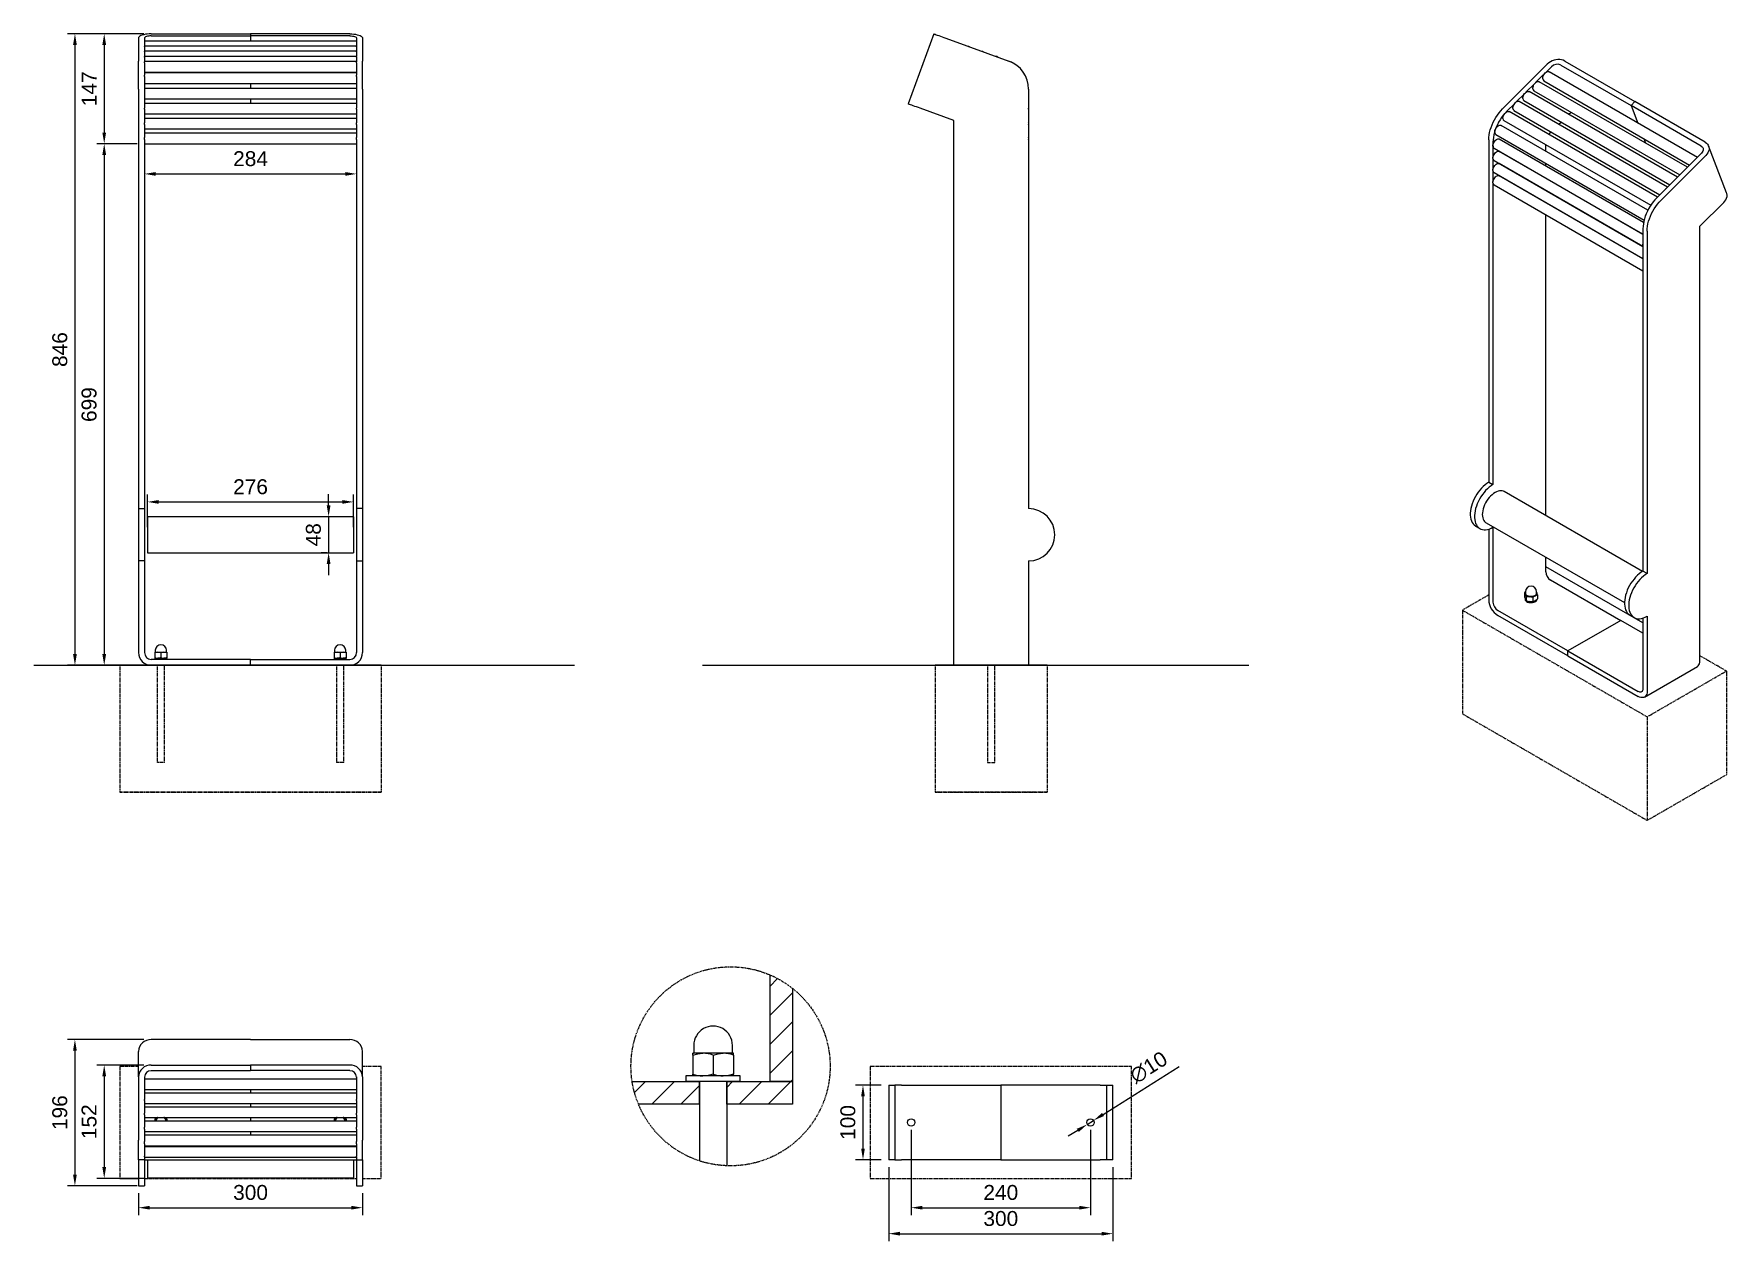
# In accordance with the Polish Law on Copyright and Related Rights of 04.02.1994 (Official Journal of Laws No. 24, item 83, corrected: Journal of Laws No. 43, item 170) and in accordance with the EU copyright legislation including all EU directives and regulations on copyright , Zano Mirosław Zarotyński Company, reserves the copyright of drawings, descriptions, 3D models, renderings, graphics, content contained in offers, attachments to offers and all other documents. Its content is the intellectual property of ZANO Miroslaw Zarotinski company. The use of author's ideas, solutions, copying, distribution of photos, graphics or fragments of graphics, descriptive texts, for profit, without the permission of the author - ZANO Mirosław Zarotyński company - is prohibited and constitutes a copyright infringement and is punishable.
# Model space of a CAD drawing. Header units: millimetres. Extents: x -87 to 2180, y -68 to 1550.
import ezdxf

# ---------------------------------------------------------------- set-up
doc = ezdxf.new("R2010")
doc.units = ezdxf.units.MM
doc.linetypes.add('HIDDEN', pattern=[1.905, 1.27, -0.635])
for name, color, linetype, lineweight in [('ZANO_R', 7, 'Continuous', 0), ('ZANO_R_przerywana', 7, 'HIDDEN', 0), ('ZANO_W', 1, 'Continuous', 0)]:
    doc.layers.add(name, color=color, linetype=linetype, lineweight=lineweight)
doc.styles.add('Arial', font='arial.ttf')
doc.styles.get("Standard").update_dxf_attribs({"font": 'ARIALUNI.TTF'})
doc.dimstyles.new('pl i ang', dxfattribs={"dimtxt": 50, "dimasz": 50, "dimexe": 1.25, "dimexo": 0.625, "dimgap": 10, "dimtad": 1, "dimtoh": 1, "dimtxsty": 'Standard', "dimcen": 2.5, "dimclrd": 1, "dimclre": 1, "dimclrt": 1, "dimadec": 0, "dimazin": 0, "dimtfac": 1, "dimtmove": 0, "dimatfit": 3, "dimfxl": 1, "dimarcsym": 1})

# ---------------------------------------------------------------- blocks, each defined once
blk = doc.blocks.new('*D410')
at = {"layer": 'ZANO_W', "color": 1, "lineweight": -2}
for p, q in [((60.2, 1549.8), (-2.7, 1549.8)), ((7.3, 1534.8), (7.3, 1417.5)), ((51.2, 1402.5), (-2.7, 1402.5))]:
    blk.add_line(p, q, dxfattribs=at)
at = {"layer": 'ZANO_W', "color": 1}
for points in [[(9.8, 1534.8), (4.8, 1534.8), (7.3, 1549.8)], [(4.8, 1417.5), (9.8, 1417.5), (7.3, 1402.5)]]:
    blk.add_solid(points, dxfattribs=at)
at = {"layer": 'ZANO_W', "color": 1, "insert": (-12.7, 1476.1), "char_height": 20, "attachment_point": 5, "rotation": 90, "style": 'Arial'}
blk.add_mtext('147', dxfattribs=at)
blk = doc.blocks.new('*D411')
at = {"layer": 'ZANO_W', "color": 1, "lineweight": -2}
for p, q in [((51.2, 1402.5), (-2.7, 1402.5)), ((7.3, 1387.5), (7.3, 718.8)), ((68.2, 703.8), (-2.7, 703.8))]:
    blk.add_line(p, q, dxfattribs=at)
at = {"layer": 'ZANO_W', "color": 1}
for points in [[(9.8, 1387.5), (4.8, 1387.5), (7.3, 1402.5)], [(4.8, 718.8), (9.8, 718.8), (7.3, 703.8)]]:
    blk.add_solid(points, dxfattribs=at)
at = {"layer": 'ZANO_W', "color": 1, "insert": (-12.9, 1053.1), "char_height": 20, "attachment_point": 5, "rotation": 90, "style": 'Arial'}
blk.add_mtext('699', dxfattribs=at)
blk = doc.blocks.new('*D412')
at = {"layer": 'ZANO_W', "color": 1, "lineweight": -2}
for p, q in [((60.2, 1549.8), (-41.9, 1549.8)), ((-31.9, 1534.8), (-31.9, 718.8)), ((58.2, 703.8), (-41.9, 703.8))]:
    blk.add_line(p, q, dxfattribs=at)
at = {"layer": 'ZANO_W', "color": 1}
for points in [[(-29.4, 1534.8), (-34.4, 1534.8), (-31.9, 1549.8)], [(-34.4, 718.8), (-29.4, 718.8), (-31.9, 703.8)]]:
    blk.add_solid(points, dxfattribs=at)
at = {"layer": 'ZANO_W', "color": 1, "insert": (-52.1, 1126.8), "char_height": 20, "attachment_point": 5, "rotation": 90, "style": 'Arial'}
blk.add_mtext('846', dxfattribs=at)
blk = doc.blocks.new('*D413')
at = {"layer": 'ZANO_W', "color": 1, "lineweight": -2}
for p, q in [((60.2, 168.3), (-2.7, 168.3)), ((7.3, 153.3), (7.3, 31.5)), ((60.2, 16.5), (-2.7, 16.5))]:
    blk.add_line(p, q, dxfattribs=at)
at = {"layer": 'ZANO_W', "color": 1}
for points in [[(9.8, 153.3), (4.8, 153.3), (7.3, 168.3)], [(4.8, 31.5), (9.8, 31.5), (7.3, 16.5)]]:
    blk.add_solid(points, dxfattribs=at)
at = {"layer": 'ZANO_W', "color": 1, "insert": (-12.9, 92.4), "char_height": 20, "attachment_point": 5, "rotation": 90, "style": 'Arial'}
blk.add_mtext('152', dxfattribs=at)
blk = doc.blocks.new('*D414')
at = {"layer": 'ZANO_W', "color": 1, "lineweight": -2}
for p, q in [((60.2, 202.5), (-41.9, 202.5)), ((-31.9, 187.5), (-31.9, 21.5)), ((51.2, 6.5), (-41.9, 6.5))]:
    blk.add_line(p, q, dxfattribs=at)
at = {"layer": 'ZANO_W', "color": 1}
for points in [[(-29.4, 187.5), (-34.4, 187.5), (-31.9, 202.5)], [(-34.4, 21.5), (-29.4, 21.5), (-31.9, 6.5)]]:
    blk.add_solid(points, dxfattribs=at)
at = {"layer": 'ZANO_W', "color": 1, "insert": (-52.1, 104.5), "char_height": 20, "attachment_point": 5, "rotation": 90, "style": 'Arial'}
blk.add_mtext('196', dxfattribs=at)
blk = doc.blocks.new('*D415')
at = {"layer": 'ZANO_W', "color": 1, "lineweight": -2}
for p, q in [((53.2, -3.5), (53.2, -32.8)), ((353.1, -3.5), (353.1, -32.8)), ((68.2, -22.8), (338.1, -22.8))]:
    blk.add_line(p, q, dxfattribs=at)
at = {"layer": 'ZANO_W', "color": 1}
for points in [[(68.2, -20.3), (68.2, -25.3), (53.2, -22.8)], [(338.1, -25.3), (338.1, -20.3), (353.1, -22.8)]]:
    blk.add_solid(points, dxfattribs=at)
at = {"layer": 'ZANO_W', "color": 1, "insert": (203.2, -2.5), "char_height": 20, "attachment_point": 5, "style": 'Arial'}
blk.add_mtext('300', dxfattribs=at)
blk = doc.blocks.new('*D416')
at = {"layer": 'ZANO_W', "color": 1, "lineweight": -2}
for p, q in [((1087.6, 81.4), (1087.6, -32.8)), ((1327.6, 81.4), (1327.6, -32.8)), ((1102.6, -22.8), (1312.6, -22.8))]:
    blk.add_line(p, q, dxfattribs=at)
at = {"layer": 'ZANO_W', "color": 1}
for points in [[(1102.6, -20.3), (1102.6, -25.3), (1087.6, -22.8)], [(1312.6, -25.3), (1312.6, -20.3), (1327.6, -22.8)]]:
    blk.add_solid(points, dxfattribs=at)
at = {"layer": 'ZANO_W', "color": 1, "insert": (1207.6, -2.5), "char_height": 20, "attachment_point": 5, "style": 'Arial'}
blk.add_mtext('240', dxfattribs=at)
blk = doc.blocks.new('*D417')
at = {"layer": 'ZANO_W', "color": 1, "lineweight": -2}
for p, q in [((1057.6, 31.4), (1057.6, -67.6)), ((1357.6, 31.4), (1357.6, -67.6)), ((1072.6, -57.6), (1342.6, -57.6))]:
    blk.add_line(p, q, dxfattribs=at)
at = {"layer": 'ZANO_W', "color": 1}
for points in [[(1072.6, -55.1), (1072.6, -60.1), (1057.6, -57.6)], [(1342.6, -60.1), (1342.6, -55.1), (1357.6, -57.6)]]:
    blk.add_solid(points, dxfattribs=at)
at = {"layer": 'ZANO_W', "color": 1, "insert": (1207.6, -37.4), "char_height": 20, "attachment_point": 5, "style": 'Arial'}
blk.add_mtext('300', dxfattribs=at)
blk = doc.blocks.new('*D418')
at = {"layer": 'ZANO_W', "color": 1, "lineweight": -2}
for p, q in [((1047.6, 141.4), (1013.1, 141.4)), ((1023.1, 126.4), (1023.1, 56.4)), ((1047.6, 41.4), (1013.1, 41.4))]:
    blk.add_line(p, q, dxfattribs=at)
at = {"layer": 'ZANO_W', "color": 1}
for points in [[(1025.6, 126.4), (1020.6, 126.4), (1023.1, 141.4)], [(1020.6, 56.4), (1025.6, 56.4), (1023.1, 41.4)]]:
    blk.add_solid(points, dxfattribs=at)
at = {"layer": 'ZANO_W', "color": 1, "insert": (1002.9, 91.4), "char_height": 20, "attachment_point": 5, "rotation": 90, "style": 'Arial'}
blk.add_mtext('100', dxfattribs=at)
blk = doc.blocks.new('*D419')
at = {"layer": 'ZANO_W', "color": 1, "lineweight": -2}
for p, q in [((1344.5, 102.1), (1446.5, 166.3)), ((1323.3, 88.8), (1331.8, 94.1)), ((1310.6, 80.8), (1297.9, 72.8))]:
    blk.add_line(p, q, dxfattribs=at)
at = {"layer": 'ZANO_W', "color": 1}
for points in [[(1343.2, 104.2), (1345.8, 100), (1331.8, 94.1)], [(1312, 78.7), (1309.3, 82.9), (1323.3, 88.8)]]:
    blk.add_solid(points, dxfattribs=at)
at = {"layer": 'ZANO_W', "color": 1, "insert": (1405.6, 165.1), "char_height": 20, "attachment_point": 5, "rotation": 32.1992, "style": 'Arial'}
blk.add_mtext('∅10', dxfattribs=at)
blk = doc.blocks.new('*D420')
at = {"layer": 'ZANO_W', "color": 1, "lineweight": -2}
for p, q in [((61.2, 1392.5), (61.2, 1352.1)), ((345.1, 1392.5), (345.1, 1352.1)), ((76.2, 1362.1), (330.1, 1362.1))]:
    blk.add_line(p, q, dxfattribs=at)
at = {"layer": 'ZANO_W', "color": 1}
for points in [[(76.2, 1364.6), (76.2, 1359.6), (61.2, 1362.1)], [(330.1, 1359.6), (330.1, 1364.6), (345.1, 1362.1)]]:
    blk.add_solid(points, dxfattribs=at)
at = {"layer": 'ZANO_W', "color": 1, "insert": (203.2, 1382.4), "char_height": 20, "attachment_point": 5, "style": 'Arial'}
blk.add_mtext('284', dxfattribs=at)
blk = doc.blocks.new('*D421')
at = {"layer": 'ZANO_W', "color": 1, "lineweight": -2}
for p, q in [((65.2, 888.7), (65.2, 932.7)), ((341.1, 888.7), (341.1, 932.7)), ((80.2, 922.7), (326.1, 922.7))]:
    blk.add_line(p, q, dxfattribs=at)
at = {"layer": 'ZANO_W', "color": 1}
for points in [[(80.2, 925.2), (80.2, 920.2), (65.2, 922.7)], [(326.1, 920.2), (326.1, 925.2), (341.1, 922.7)]]:
    blk.add_solid(points, dxfattribs=at)
at = {"layer": 'ZANO_W', "color": 1, "insert": (203.2, 942.9), "char_height": 20, "attachment_point": 5, "style": 'Arial'}
blk.add_mtext('276', dxfattribs=at)
blk = doc.blocks.new('*D422')
at = {"layer": 'ZANO_W', "color": 1, "lineweight": -2}
for p, q in [((307.7, 917.9), (307.7, 932.9)), ((305.8, 902.9), (297.7, 902.9)), ((307.7, 902.9), (307.7, 854.6)), ((305.8, 854.6), (297.7, 854.6)), ((307.7, 839.6), (307.7, 824.6))]:
    blk.add_line(p, q, dxfattribs=at)
at = {"layer": 'ZANO_W', "color": 1}
for points in [[(305.2, 917.9), (310.2, 917.9), (307.7, 902.9)], [(310.2, 839.6), (305.2, 839.6), (307.7, 854.6)]]:
    blk.add_solid(points, dxfattribs=at)
at = {"layer": 'ZANO_W', "color": 1, "insert": (287.4, 878.7), "char_height": 20, "attachment_point": 5, "rotation": 90, "style": 'Arial'}
blk.add_mtext('48', dxfattribs=at)

msp = doc.modelspace()

# ---------------------------------------------------------------- linework, layer by layer
at = {"layer": 'ZANO_R'}
for p, q in [((53.2, 1543.9), (53.2, 1513.2)), ((61.2, 1543.9), (61.2, 1533)), ((70.2, 1549.8), (203.2, 1549.8)), ((70.2, 1547), (203.2, 1547)), ((203.2, 1549.8), (203.2, 1547)), ((336.1, 1549.8), (203.2, 1549.8)), ((203.2, 1547), (203.2, 1540)), ((336.1, 1547), (203.2, 1547)), ((345.1, 1543.9), (345.1, 1533)), ((353.1, 1543.9), (353.1, 1513.2)), ((1117.9, 1549.8), (1083.7, 1455.8)), ((1133.9, 1543.9), (1218.5, 1513.2)), ((345.1, 1540), (61.2, 1540)), ((345.1, 1533.2), (61.2, 1533.2)), ((61.2, 1532.4), (61.2, 1533)), ((61.2, 1532.4), (61.2, 1526.2)), ((345.1, 1526.4), (61.2, 1526.4)), ((61.2, 1525.5), (61.2, 1526.2)), ((61.2, 1525.5), (61.2, 1519.5)), ((345.1, 1519.6), (61.2, 1519.6)), ((61.2, 1518.6), (61.2, 1519.5)), ((345.1, 1532.4), (345.1, 1533)), ((345.1, 1532.4), (345.1, 1526.2)), ((345.1, 1525.5), (345.1, 1526.2)), ((345.1, 1525.5), (345.1, 1519.5)), ((345.1, 1518.6), (345.1, 1519.5)), ((53.2, 1475.6), (53.2, 1513.2)), ((61.2, 1518.6), (61.2, 1513.2)), ((61.2, 1513.2), (61.2, 1512.3)), ((345.1, 1512.5), (61.2, 1512.5)), ((61.2, 1511), (61.2, 1512.4)), ((61.2, 1511), (61.2, 1494.3)), ((61.2, 1498.5), (345.1, 1498.5)), ((345.1, 1497.3), (61.2, 1497.3)), ((203.2, 1498.5), (203.2, 1497.3)), ((345.1, 1518.6), (345.1, 1513.2)), ((345.1, 1513.2), (345.1, 1512.3)), ((345.1, 1511), (345.1, 1512.4)), ((345.1, 1511), (345.1, 1494.3)), ((353.1, 1475.6), (353.1, 1513.2)), ((1939.2, 1509), (1879.4, 1449.3)), ((1944.9, 1505.7), (1923.6, 1484.4)), ((2140.1, 1384.2), (1941.5, 1498.9)), ((1957.2, 1508), (2051.3, 1453.7)), ((1962.6, 1513.3), (2056.6, 1459)), ((53.2, 1475.6), (53.2, 913.7)), ((61.2, 1492.5), (61.2, 1494.3)), ((61.2, 1492.5), (61.2, 1475.6)), ((61.2, 1483.3), (345.1, 1483.3)), ((345.1, 1476.5), (61.2, 1476.5)), ((61.2, 1475.6), (61.2, 1450.2)), ((203.2, 1483.3), (203.2, 1476.5)), ((345.1, 1492.5), (345.1, 1494.3)), ((345.1, 1492.5), (345.1, 1475.6)), ((345.1, 1475.6), (345.1, 1450.2)), ((353.1, 1475.6), (353.1, 913.7)), ((1244.8, 1475.6), (1244.8, 913.7)), ((1922.5, 1483.4), (1910.5, 1471.4)), ((1921.2, 1473.5), (2116.5, 1360.8)), ((2126.8, 1371), (1928.2, 1485.6)), ((1934.5, 1486.7), (2129.8, 1374)), ((61.2, 1462.5), (345.1, 1462.5)), ((345.1, 1456.5), (61.2, 1456.5)), ((203.2, 1462.5), (203.2, 1456.5)), ((1895.6, 1456.6), (1885.1, 1446.1)), ((1909.1, 1470), (1897.3, 1458.3)), ((2100.3, 1344.5), (1901.6, 1459.2)), ((1907.9, 1460.3), (2103.3, 1347.5)), ((2113.5, 1357.8), (1914.9, 1472.4)), ((2056.6, 1459), (2051.3, 1453.7)), ((2145.3, 1399.5), (2051.3, 1453.7)), ((2051.3, 1453.7), (2060.3, 1430.3)), ((2150.6, 1404.8), (2056.6, 1459)), ((61.2, 1448.8), (61.2, 1450.2)), ((61.2, 1448.7), (61.2, 1430.6)), ((61.2, 1442.5), (345.1, 1442.5)), ((345.1, 1436.5), (61.2, 1436.5)), ((61.2, 1428.4), (61.2, 1430.6)), ((61.2, 1428.4), (61.2, 1410.8)), ((345.1, 1448.8), (345.1, 1450.2)), ((345.1, 1448.7), (345.1, 1430.6)), ((345.1, 1428.4), (345.1, 1430.6)), ((345.1, 1428.4), (345.1, 1410.8)), ((1144.8, 1433.6), (1099.7, 1450)), ((1144.8, 720.8), (1144.8, 1433.6)), ((1244.8, 1448.8), (1244.8, 1450.2)), ((1881.2, 1433.5), (2077.7, 1320.1)), ((2086.7, 1331), (1888.2, 1445.6)), ((1894.6, 1447.1), (2090, 1334.3)), ((1954.6, 1428.6), (1957.7, 1431.6)), ((1967.9, 1441.8), (1969.1, 1443)), ((61.2, 1422.5), (345.1, 1422.5)), ((345.1, 1416.5), (61.2, 1416.5)), ((61.2, 1408.2), (61.2, 1410.8)), ((61.2, 1408.2), (61.2, 913.7)), ((345.1, 1408.2), (345.1, 1410.8)), ((345.1, 1408.2), (345.1, 913.7)), ((1860.8, 1407.9), (1860.8, 949.1)), ((1870.3, 1414.9), (2068.8, 1300.3)), ((2068.1, 1297.1), (1874.9, 1408.6)), ((2073.9, 1313.5), (1877.3, 1427)), ((1941.1, 1415.1), (1944.4, 1418.3)), ((2068.3, 1409.5), (2070.7, 1403.4)), ((61.2, 1402.5), (345.1, 1402.5)), ((1866.5, 1404.6), (1866.5, 1384)), ((1867.9, 1396.5), (2067.3, 1281.4)), ((2067.3, 1281.2), (1874.9, 1392.2)), ((1937.2, 1392.4), (1937.2, 1401.2)), ((2145.7, 1389.8), (2085.9, 1330.2)), ((2151.3, 1386.6), (2091.5, 1326.9)), ((2179.3, 1336.9), (2155.2, 1399.6)), ((1866.5, 1382.7), (1866.5, 1367.9)), ((1866.5, 1366.1), (1866.5, 1351.7)), ((1867.9, 1380.1), (2067.3, 1265)), ((1867.9, 1363.8), (2067.3, 1248.7)), ((2067.3, 1264.8), (1874.9, 1375.9)), ((1937.2, 1372.6), (1937.2, 1376.3)), ((1866.5, 1349.6), (1866.5, 945.9)), ((1867.9, 1347.4), (2067.3, 1232.3)), ((2067.3, 1248.5), (1874.9, 1359.5)), ((1937.2, 1356.3), (1937.2, 1356.5)), ((1937.2, 1339.9), (1937.2, 1340.1)), ((1937.2, 1323.6), (1937.2, 1323.8)), ((2143.6, 1292), (2175.5, 1323.8)), ((1937.2, 904.4), (1937.2, 1307.4)), ((2067.3, 1288.7), (2067.3, 830)), ((2072.9, 1285.5), (2072.9, 826.7)), ((2143.6, 709.9), (2143.6, 1292)), ((2067.3, 1266.9), (2067.3, 1268)), ((1860.8, 949.1), (1866.5, 945.9)), ((2066.7, 829.6), (1881.4, 936.6)), ((53.2, 913.7), (53.2, 843.7)), ((53.2, 913.7), (61.2, 913.7)), ((61.2, 913.7), (61.2, 843.7)), ((345.1, 913.7), (345.1, 843.7)), ((353.1, 913.7), (345.1, 913.7)), ((353.1, 913.7), (353.1, 843.7)), ((341.1, 902.9), (65.2, 902.9)), ((65.2, 902.9), (65.2, 854.6)), ((341.1, 902.9), (341.1, 854.6)), ((1843.3, 890.2), (1849, 887)), ((1857.2, 894.7), (2042.5, 787.8)), ((1860.8, 886.2), (1860.8, 791.6)), ((1866.5, 888.7), (1866.5, 788.3)), ((61.2, 843.7), (53.2, 843.7)), ((53.2, 843.7), (53.2, 720.8)), ((61.2, 843.7), (61.2, 720.8)), ((65.2, 854.6), (341.1, 854.6)), ((345.1, 843.7), (353.1, 843.7)), ((345.1, 843.7), (345.1, 720.8)), ((353.1, 843.7), (353.1, 720.8)), ((1244.8, 843.7), (1244.8, 720.8)), ((1937.2, 829.1), (1937.2, 848.6)), ((2067.3, 760.5), (1937.2, 835.6)), ((1943.5, 818.1), (2037.6, 763.8)), ((2072.9, 826.7), (2067.3, 830)), ((1908.5, 801), (1908.5, 795.6)), ((1909.9, 802.3), (1909.9, 800.4)), ((1910.9, 795.9), (1910.9, 790.5)), ((1919.8, 794.5), (1919.8, 789.1)), ((1924.9, 800.4), (1924.9, 802.3)), ((1925.1, 801.4), (1924.9, 801.8)), ((1926.3, 798.3), (1926.3, 792.9)), ((1966.9, 723), (1872.9, 777.3)), ((1966.9, 716.5), (1872.9, 770.7)), ((1909.4, 793.1), (1909.4, 792.4)), ((2049.8, 771.1), (2055.4, 767.8)), ((2037.6, 763.8), (1966.9, 723)), ((2067.3, 746.7), (2037.6, 763.8)), ((2067.3, 767), (2067.3, 672.4)), ((2072.9, 769.5), (2072.9, 669.1)), ((-86.9, 703.8), (637.1, 703.8)), ((28.2, 703.8), (378.1, 703.8)), ((378.1, 703.8), (28.2, 703.8)), ((203.2, 711.8), (70.2, 711.8)), ((75.2, 721.4), (75.2, 720.6)), ((75.2, 721.4), (79.2, 721.4)), ((75.2, 720.6), (75.2, 714.1)), ((75.2, 714.1), (75.2, 713.4)), ((75.2, 713.4), (75.2, 711.8)), ((75.2, 713.4), (86.3, 713.4)), ((75.2, 713.4), (79.2, 713.4)), ((75.7, 723.9), (75.7, 721.6)), ((78.2, 703.8), (88.2, 703.8)), ((79.2, 721.4), (87.2, 721.4)), ((79.2, 713.4), (87.2, 713.4)), ((83.2, 720.6), (83.2, 714.1)), ((86.3, 713.4), (91.2, 713.4)), ((87.2, 721.4), (91.2, 721.4)), ((87.2, 713.4), (91.2, 713.4)), ((90.7, 721.6), (90.7, 723.9)), ((91.2, 721.4), (91.2, 720.6)), ((91.2, 720.6), (91.2, 714.1)), ((91.2, 714.1), (91.2, 713.4)), ((91.2, 711.8), (91.2, 713.4)), ((203.2, 703.8), (203.2, 711.8)), ((203.2, 711.8), (336.1, 711.8)), ((315.1, 721.4), (315.1, 720.6)), ((315.1, 721.4), (319.1, 721.4)), ((315.1, 720.6), (315.1, 714.1)), ((315.1, 714.1), (315.1, 713.4)), ((315.1, 713.4), (315.1, 711.8)), ((315.1, 713.4), (326.2, 713.4)), ((315.1, 713.4), (319.1, 713.4)), ((315.6, 723.9), (315.6, 721.6)), ((318.1, 703.8), (328.1, 703.8)), ((319.1, 721.4), (327.1, 721.4)), ((319.1, 713.4), (327.1, 713.4)), ((323.1, 720.6), (323.1, 714.1)), ((326.2, 713.4), (331.1, 713.4)), ((327.1, 721.4), (331.1, 721.4)), ((327.1, 713.4), (331.1, 713.4)), ((330.6, 721.6), (330.6, 723.9)), ((331.1, 721.4), (331.1, 720.6)), ((331.1, 720.6), (331.1, 714.1)), ((331.1, 714.1), (331.1, 713.4)), ((331.1, 711.8), (331.1, 713.4)), ((808.3, 703.8), (1539.8, 703.8)), ((1119.8, 703.8), (1269.8, 703.8)), ((1269.8, 703.8), (1119.8, 703.8)), ((1144.8, 703.8), (1144.8, 720.8)), ((1189.8, 703.8), (1199.8, 703.8)), ((1189.8, 703.8), (1199.8, 703.8)), ((1244.8, 720.8), (1244.8, 703.8)), ((1966.9, 716.5), (1966.9, 723)), ((1966.9, 723), (2060.9, 668.7)), ((1966.9, 716.5), (2060.9, 662.2)), ((2069.4, 661.3), (2140.1, 702.2)), ((898.2, 289.2), (898.2, 146.2)), ((898.2, 273.6), (908.8, 284.2)), ((898.2, 234.7), (928.6, 265)), ((928.6, 271.2), (928.6, 146.2)), ((898.2, 195.8), (928.6, 226.1)), ((53.2, 152.3), (53.2, 186.5)), ((203.2, 202.5), (70.2, 202.5)), ((203.2, 202.5), (336.1, 202.5)), ((353.1, 152.3), (353.1, 186.5)), ((795.1, 181.7), (795.1, 184.1)), ((808.7, 184.1), (795.1, 184.1)), ((795.1, 181.7), (801.8, 183.4)), ((795.1, 181.7), (795.1, 156.2)), ((796.6, 194.7), (796.6, 184.9)), ((801.8, 183.4), (808.7, 184.1)), ((836, 184.1), (808.7, 184.1)), ((822.4, 181.7), (829.1, 183.4)), ((822.4, 181.7), (822.4, 156.2)), ((829.1, 183.4), (836, 184.1)), ((849.7, 184.1), (836, 184.1)), ((848.2, 184.9), (848.2, 194.7)), ((849.7, 181.7), (849.7, 184.1)), ((849.7, 181.7), (849.7, 156.2)), ((898.2, 156.9), (928.6, 187.2)), ((70.2, 168.3), (203.2, 168.3)), ((70.2, 160.8), (203.2, 160.8)), ((336.1, 168.3), (203.2, 168.3)), ((203.2, 168.3), (203.2, 160.8)), ((336.1, 160.8), (203.2, 160.8)), ((53.2, 152.3), (53.2, 67.8)), ((61.2, 152.3), (61.2, 122.2)), ((345.1, 149.6), (61.2, 149.6)), ((345.1, 152.3), (345.1, 122.2)), ((353.1, 152.3), (353.1, 67.8)), ((714.1, 146.3), (804.2, 146.2)), ((717.2, 131.5), (731.9, 146.2)), ((740.4, 115.8), (770.8, 146.2)), ((779.4, 115.8), (804.2, 140.7)), ((786, 153.8), (786, 146.2)), ((858.8, 153.8), (786, 153.8)), ((858.8, 146.2), (786, 146.2)), ((795.1, 153.8), (795.1, 156.2)), ((804.2, 115.8), (804.2, 146.2)), ((804.2, 146.2), (804.2, 40)), ((815.7, 154.4), (808.7, 153.8)), ((822.4, 156.2), (815.7, 154.4)), ((843, 154.4), (836, 153.8)), ((840.6, 115.8), (840.6, 146.2)), ((840.6, 146.2), (928.6, 146.2)), ((840.6, 146.2), (840.6, 33.4)), ((840.6, 138.1), (848.6, 146.2)), ((849.7, 156.2), (843, 154.4)), ((849.7, 153.8), (849.7, 156.2)), ((857.2, 115.8), (887.5, 146.2)), ((858.8, 146.2), (858.8, 153.8)), ((896.1, 115.8), (926.4, 146.2)), ((928.6, 146.2), (898.2, 146.2)), ((926.4, 146.2), (928.6, 148.3)), ((1057.6, 141.4), (1065.6, 141.4)), ((1057.6, 141.4), (1057.6, 41.4)), ((1065.6, 141.4), (1065.6, 41.4)), ((1074.6, 141.4), (1065.6, 141.4)), ((1074.6, 141.4), (1207.6, 141.4)), ((1207.6, 141.4), (1207.6, 41.4)), ((1340.6, 141.4), (1207.6, 141.4)), ((1340.6, 141.4), (1349.6, 141.4)), ((1349.6, 141.4), (1357.6, 141.4)), ((1349.6, 41.4), (1349.6, 141.4)), ((1357.6, 41.4), (1357.6, 141.4)), ((61.2, 135.6), (345.1, 135.6)), ((345.1, 130.8), (61.2, 130.8)), ((61.2, 120.7), (61.2, 122.2)), ((61.2, 120.7), (61.2, 103.7)), ((61.2, 116.8), (345.1, 116.8)), ((203.2, 135.6), (203.2, 130.8)), ((203.2, 116.8), (203.2, 112)), ((345.1, 120.7), (345.1, 122.2)), ((345.1, 120.7), (345.1, 103.7)), ((804.2, 115.8), (722, 115.8)), ((928.6, 115.8), (840.6, 115.8)), ((345.1, 112), (61.2, 112)), ((61.2, 101.6), (61.2, 103.7)), ((61.2, 101.6), (61.2, 85.1)), ((61.2, 98), (345.1, 98)), ((345.1, 93.2), (61.2, 93.2)), ((75.2, 96.1), (75.2, 93.2)), ((91.2, 96.1), (91.2, 93.2)), ((203.2, 98), (203.2, 93.2)), ((315.1, 96.1), (315.1, 93.2)), ((331.1, 96.1), (331.1, 93.2)), ((345.1, 101.6), (345.1, 103.7)), ((345.1, 101.6), (345.1, 85.1)), ((61.2, 82.6), (61.2, 85.1)), ((61.2, 82.6), (61.2, 67.8)), ((61.2, 79.2), (345.1, 79.2)), ((345.1, 74.2), (61.2, 74.2)), ((203.2, 79.2), (203.2, 74.2)), ((345.1, 82.6), (345.1, 85.1)), ((345.1, 82.6), (345.1, 67.8)), ((53.2, 41.4), (53.2, 67.8)), ((61.2, 67.8), (61.2, 65.7)), ((61.2, 62.8), (61.2, 65.7)), ((61.2, 62.8), (61.2, 46.1)), ((61.2, 60.2), (345.1, 60.2)), ((345.1, 58.8), (61.2, 58.8)), ((61.2, 45.2), (61.2, 46.1)), ((65.2, 60.2), (65.2, 58.8)), ((341.1, 60.2), (341.1, 58.8)), ((345.1, 67.8), (345.1, 65.7)), ((345.1, 62.8), (345.1, 65.7)), ((345.1, 62.8), (345.1, 46.1)), ((345.1, 45.2), (345.1, 46.1)), ((353.1, 41.4), (353.1, 67.8)), ((61.2, 41.4), (53.2, 41.4)), ((53.2, 41.4), (53.2, 6.5)), ((61.2, 45.2), (61.2, 41.4)), ((61.2, 44.8), (345.1, 44.8)), ((61.2, 41.4), (345.1, 41.4)), ((61.2, 41.4), (345.1, 41.4)), ((61.2, 41.4), (345.1, 41.4)), ((61.2, 41.3), (61.2, 41.4)), ((61.2, 41.4), (61.2, 41.4)), ((61.2, 41.4), (61.2, 41.4)), ((61.2, 41.4), (61.2, 6.5)), ((61.2, 41.3), (345.1, 41.3)), ((65.2, 41.4), (65.2, 17.3)), ((341.1, 41.4), (341.1, 17.3)), ((345.1, 45.2), (345.1, 41.4)), ((345.1, 41.3), (345.1, 41.4)), ((345.1, 41.4), (345.1, 41.4)), ((345.1, 41.4), (345.1, 41.4)), ((345.1, 41.4), (353.1, 41.4)), ((345.1, 41.4), (345.1, 6.5)), ((353.1, 41.4), (353.1, 6.5)), ((1065.6, 41.4), (1057.6, 41.4)), ((1065.6, 41.4), (1074.6, 41.4)), ((1207.6, 41.4), (1074.6, 41.4)), ((1207.6, 41.4), (1340.6, 41.4)), ((1349.6, 41.4), (1340.6, 41.4)), ((1357.6, 41.4), (1349.6, 41.4)), ((28.2, 16.5), (53.2, 16.5)), ((53.2, 6.5), (61.2, 6.5)), ((65.2, 17.3), (341.1, 17.3)), ((345.1, 6.5), (353.1, 6.5))]:
    msp.add_line(p, q, dxfattribs=at)
at = {"layer": 'ZANO_R', "flags": 128}
for points in [[(70.2, 1549.8), (67.5, 1549.7), (64.9, 1549.5), (62.5, 1549.1), (60.2, 1548.6), (58.2, 1548.1), (56.5, 1547.4), (55.1, 1546.6), (54, 1545.7), (53.4, 1544.9), (53.2, 1543.9)], [(70.2, 1547), (68.4, 1547), (66.8, 1546.8), (65.2, 1546.5), (63.8, 1546.1), (62.7, 1545.7), (61.9, 1545.1), (61.4, 1544.5), (61.2, 1543.9)], [(336.1, 1549.8), (338.8, 1549.7), (341.4, 1549.5), (343.9, 1549.1), (346.1, 1548.6), (348.2, 1548.1), (349.9, 1547.4), (351.3, 1546.6), (352.3, 1545.7), (352.9, 1544.9), (353.1, 1543.9)], [(336.1, 1547), (337.9, 1547), (339.6, 1546.8), (341.1, 1546.5), (342.5, 1546.1), (343.6, 1545.7), (344.5, 1545.1), (345, 1544.5), (345.1, 1543.9)], [(1117.9, 1549.8), (1118.1, 1549.7), (1118.7, 1549.5), (1119.7, 1549.1), (1121, 1548.6), (1122.6, 1548.1), (1124.5, 1547.4), (1126.7, 1546.6), (1129, 1545.7), (1131.4, 1544.9), (1133.9, 1543.9)], [(1165.5, 1532.4), (1164.6, 1532.8), (1164.1, 1533)], [(1184.6, 1525.5), (1183.4, 1526), (1182.6, 1526.2)], [(1203.6, 1518.6), (1202.2, 1519.2), (1201.1, 1519.5)], [(1933.1, 1489.4), (1933.1, 1490.7), (1933.4, 1492.1), (1933.9, 1493.6), (1934.6, 1495), (1935.5, 1496.2), (1936.5, 1497.4), (1937.6, 1498.2), (1938.7, 1498.8), (1939.8, 1499.2), (1940.8, 1499.1), (1941.5, 1498.9)], [(1962.6, 1513.3), (1960.5, 1514.3), (1958.3, 1514.9), (1955.9, 1515.2), (1953.3, 1515.2), (1950.7, 1514.9), (1948.2, 1514.3), (1945.7, 1513.4), (1943.3, 1512.1), (1941.2, 1510.7), (1939.2, 1509)], [(1919.8, 1476.2), (1919.8, 1477.5), (1920.1, 1478.9), (1920.6, 1480.3), (1921.3, 1481.7), (1922.2, 1483), (1923.2, 1484.1), (1924.3, 1485), (1925.4, 1485.6), (1926.5, 1485.9), (1927.5, 1485.9), (1928.2, 1485.6)], [(1099.7, 1450), (1097.2, 1450.9), (1094.8, 1451.8), (1092.5, 1452.6), (1090.3, 1453.4), (1088.4, 1454.1), (1086.8, 1454.7), (1085.5, 1455.2), (1084.5, 1455.5), (1083.9, 1455.7), (1083.7, 1455.8)], [(1893.2, 1449.8), (1893.2, 1451.1), (1893.5, 1452.4), (1894, 1453.9), (1894.7, 1455.3), (1895.6, 1456.6), (1896.6, 1457.7), (1897.7, 1458.6), (1898.8, 1459.2), (1899.9, 1459.5), (1900.9, 1459.5), (1901.6, 1459.2)], [(1906.5, 1463), (1906.5, 1464.3), (1906.8, 1465.7), (1907.3, 1467.1), (1908, 1468.5), (1908.9, 1469.8), (1909.9, 1470.9), (1911, 1471.8), (1912.1, 1472.4), (1913.2, 1472.7), (1914.2, 1472.7), (1914.9, 1472.4)], [(1860.8, 1407.9), (1861, 1411.1), (1861.3, 1414.3), (1862, 1417.6), (1862.8, 1421), (1863.9, 1424.5), (1865.2, 1427.9), (1866.7, 1431.3), (1868.5, 1434.6), (1870.4, 1437.9), (1872.4, 1441), (1874.6, 1443.9), (1877, 1446.7), (1879.4, 1449.3)], [(1885.1, 1446.1), (1882.6, 1443.5), (1880.3, 1440.7), (1878.1, 1437.7), (1876, 1434.6), (1874.1, 1431.4), (1872.4, 1428), (1870.9, 1424.6), (1869.6, 1421.2), (1868.5, 1417.8), (1867.6, 1414.4), (1867, 1411), (1866.6, 1407.8), (1866.5, 1404.6)], [(1879.8, 1436.2), (1879.8, 1437.5), (1880.1, 1438.9), (1880.6, 1440.4), (1881.3, 1441.7), (1882.2, 1443), (1883.2, 1444.1), (1884.2, 1445), (1885.4, 1445.6), (1886.4, 1445.9), (1887.4, 1445.9), (1888.2, 1445.6)], [(1969.1, 1443), (1970.4, 1444.1), (1971.2, 1444.6)], [(1866.5, 1399.2), (1866.5, 1400.5), (1866.8, 1401.8), (1867.3, 1403.3), (1868, 1404.7), (1868.9, 1406), (1869.9, 1407.1), (1871, 1408), (1872.1, 1408.6), (1873.2, 1408.9), (1874.2, 1408.9), (1874.9, 1408.6)], [(1868.9, 1417.6), (1868.9, 1418.9), (1869.2, 1420.3), (1869.7, 1421.7), (1870.4, 1423.1), (1871.3, 1424.4), (1872.3, 1425.5), (1873.4, 1426.4), (1874.5, 1427), (1875.6, 1427.3), (1876.6, 1427.3), (1877.3, 1427)], [(1866.5, 1382.8), (1866.5, 1384.1), (1866.8, 1385.5), (1867.3, 1386.9), (1868, 1388.3), (1868.9, 1389.6), (1869.9, 1390.7), (1871, 1391.6), (1872.1, 1392.2), (1873.1, 1392.5), (1874.1, 1392.5), (1874.9, 1392.2)], [(2145.3, 1399.5), (2146.4, 1398.6), (2147.3, 1397.6), (2147.8, 1396.4), (2148, 1395.1), (2147.9, 1393.8), (2147.5, 1392.4), (2146.7, 1391.1), (2145.7, 1389.8)], [(2150.6, 1404.8), (2152.3, 1403.5), (2153.8, 1402.1), (2154.8, 1400.4), (2155.5, 1398.5), (2155.8, 1396.6), (2155.7, 1394.5), (2155.1, 1392.4), (2154.2, 1390.4), (2152.9, 1388.4), (2151.3, 1386.6)], [(1866.5, 1366.5), (1866.5, 1367.8), (1866.7, 1369.2), (1867.3, 1370.6), (1868, 1372), (1868.8, 1373.3), (1869.9, 1374.4), (1870.9, 1375.3), (1872, 1375.9), (1873.1, 1376.2), (1874.1, 1376.2), (1874.9, 1375.9)], [(2123.3, 1367.5), (2124, 1368.2), (2124.3, 1368.5)], [(1866.4, 1350.1), (1866.4, 1351.4), (1866.7, 1352.8), (1867.2, 1354.2), (1867.9, 1355.6), (1868.8, 1356.9), (1869.8, 1358), (1870.9, 1358.9), (1872, 1359.5), (1873.1, 1359.8), (1874.1, 1359.8), (1874.9, 1359.5)], [(2096.4, 1340.7), (2097.4, 1341.8), (2098.1, 1342.4)], [(2109.8, 1354.1), (2110.7, 1355), (2111.3, 1355.5)], [(2085.9, 1330.2), (2083.4, 1327.6), (2081.1, 1324.8), (2078.9, 1321.8), (2076.8, 1318.7), (2074.9, 1315.4), (2073.2, 1312.1), (2071.6, 1308.7), (2070.3, 1305.3), (2069.2, 1301.9), (2068.4, 1298.5), (2067.8, 1295.1), (2067.4, 1291.9), (2067.3, 1288.7)], [(2072.9, 1285.5), (2073, 1288.6), (2073.4, 1291.9), (2074, 1295.2), (2074.9, 1298.6), (2076, 1302), (2077.3, 1305.5), (2078.8, 1308.9), (2080.5, 1312.2), (2082.4, 1315.4), (2084.5, 1318.5), (2086.7, 1321.5), (2089.1, 1324.3), (2091.5, 1326.9)], [(2175.5, 1323.8), (2177.1, 1325.7), (2178.4, 1327.6), (2179.3, 1329.7), (2179.8, 1331.8), (2180, 1333.8), (2179.7, 1335.8), (2179.3, 1336.9)], [(1860.8, 949.1), (1858.3, 947.5), (1855.9, 945.7), (1853.4, 943.5), (1851.1, 941.2), (1848.8, 938.6), (1846.7, 935.8), (1844.7, 932.9), (1842.9, 929.9), (1841.3, 926.7), (1839.8, 923.5), (1838.6, 920.3), (1837.6, 917.1), (1836.9, 913.9), (1836.4, 910.8), (1836.1, 907.7), (1836.1, 904.8), (1836.4, 902.1), (1836.9, 899.6), (1837.6, 897.2), (1838.6, 895.1), (1839.8, 893.3), (1841.3, 891.8), (1842.9, 890.5), (1843.3, 890.2)], [(1866.5, 945.9), (1864, 944.3), (1861.5, 942.4), (1859.1, 940.3), (1856.7, 937.9), (1854.5, 935.3), (1852.4, 932.6), (1850.4, 929.7), (1848.6, 926.6), (1846.9, 923.5), (1845.5, 920.3), (1844.3, 917), (1843.3, 913.8), (1842.5, 910.6), (1842, 907.5), (1841.8, 904.5), (1841.8, 901.6), (1842, 898.8), (1842.5, 896.3), (1843.3, 894), (1844.3, 891.9), (1845.5, 890), (1846.9, 888.5), (1848.6, 887.2), (1850.4, 886.3), (1852.4, 885.7), (1854.5, 885.4), (1856.7, 885.4), (1859.1, 885.7), (1861.5, 886.4), (1864, 887.4), (1866.5, 888.7)], [(1881.4, 936.6), (1880.6, 937), (1879, 937.5), (1877.2, 937.7), (1875.3, 937.6), (1873.4, 937.1), (1871.3, 936.4), (1869.3, 935.3), (1867.2, 934), (1865.2, 932.4), (1863.2, 930.6), (1861.4, 928.5), (1859.6, 926.2), (1858, 923.8), (1856.5, 921.3), (1855.2, 918.7), (1854.2, 916), (1853.3, 913.4), (1852.7, 910.8), (1852.4, 908.2), (1852.2, 905.8), (1852.4, 903.5), (1852.7, 901.3), (1853.4, 899.4), (1854.2, 897.7), (1855.3, 896.3), (1856.6, 895.2), (1857.2, 894.7)], [(2067.3, 830), (2064.8, 828.4), (2062.3, 826.5), (2059.9, 824.4), (2057.5, 822), (2055.3, 819.4), (2053.1, 816.7), (2051.1, 813.8), (2049.3, 810.7), (2047.7, 807.6), (2046.3, 804.4), (2045.1, 801.1), (2044.1, 797.9), (2043.3, 794.7), (2042.8, 791.6), (2042.6, 788.6), (2042.6, 785.7), (2042.8, 782.9), (2043.3, 780.4), (2044.1, 778.1), (2045.1, 776), (2046.3, 774.1), (2047.7, 772.6), (2049.3, 771.3), (2049.8, 771.1)], [(2072.9, 826.7), (2070.4, 825.1), (2067.9, 823.2), (2065.5, 821.1), (2063.2, 818.7), (2060.9, 816.2), (2058.8, 813.4), (2056.8, 810.5), (2055, 807.4), (2053.4, 804.3), (2051.9, 801.1), (2050.7, 797.9), (2049.7, 794.6), (2049, 791.4), (2048.5, 788.3), (2048.2, 785.3), (2048.2, 782.4), (2048.5, 779.7), (2049, 777.1), (2049.7, 774.8), (2050.7, 772.7), (2051.9, 770.9), (2053.4, 769.3), (2055, 768.1), (2056.8, 767.1), (2058.8, 766.5), (2060.9, 766.2), (2063.2, 766.2), (2065.5, 766.6), (2067.9, 767.3), (2070.4, 768.2), (2072.9, 769.5)], [(1909.9, 802.2), (1909.2, 801.7), (1908.5, 801)], [(1908.5, 801), (1909.1, 800.2), (1909.7, 799)], [(1922.9, 797.1), (1921.6, 796.4), (1920.1, 796), (1918.4, 795.8), (1916.8, 795.8), (1915.1, 795.9), (1913.6, 796.3), (1912.2, 796.9), (1911.1, 797.6), (1910.3, 798.4), (1909.8, 799.4), (1909.6, 800.3), (1909.9, 801.3), (1909.9, 801.3)], [(1909.9, 800.4), (1910, 799.6), (1910.5, 798.7), (1911.3, 797.9), (1912.4, 797.2), (1913.7, 796.7), (1915.2, 796.3), (1916.8, 796.1), (1918.4, 796.1), (1920, 796.4), (1921.4, 796.8), (1922.7, 797.4)], [(1910.9, 795.9), (1913, 795.9), (1915.3, 795.8)], [(1923, 797), (1920.5, 795.2), (1919.8, 794.5)], [(1926.3, 798.3), (1923.9, 797.4), (1923, 797)], [(1925.1, 801.4), (1925, 801.6), (1924.9, 801.9)], [(1924.9, 801.3), (1925.1, 800.6), (1925.1, 800)], [(1926.3, 798.3), (1925.7, 799.9), (1925.1, 801.4)], [(1909.4, 792.4), (1909.4, 791.9), (1909.8, 791), (1910.5, 790.1), (1911.5, 789.3), (1912.8, 788.6), (1914.3, 788.1)], [(1910.9, 790.5), (1910.3, 791.3), (1909.7, 792.5)], [(1914.3, 788.1), (1916, 787.8), (1917.7, 787.8), (1919.4, 787.9), (1921, 788.3), (1922.5, 788.8), (1923.7, 789.5), (1924.6, 790.4), (1925.2, 791.3), (1925.4, 792)], [(1919.8, 789.1), (1917.6, 789), (1915.3, 789.2)], [(1919.8, 789.1), (1920.5, 789.3), (1923, 790.4)], [(1923, 790.4), (1923.9, 790.9), (1926.3, 792.9)], [(75.2, 720.6), (77.2, 721.2), (79.2, 721.4)], [(83.2, 714.1), (81.2, 713.5), (79.2, 713.4)], [(83.2, 720.6), (85.2, 721.2), (87.2, 721.4)], [(91.2, 714.1), (89.2, 713.5), (87.2, 713.4)], [(315.1, 720.6), (317.1, 721.2), (319.1, 721.4)], [(323.1, 714.1), (321.2, 713.5), (319.1, 713.4)], [(323.1, 720.6), (325.1, 721.2), (327.1, 721.4)], [(331.1, 714.1), (329.2, 713.5), (327.1, 713.4)], [(2140.1, 702.2), (2140.1, 702.2), (2141.3, 703.1), (2142.3, 704.4), (2143, 706), (2143.5, 707.9), (2143.6, 709.9)], [(2067.3, 672.4), (2067.1, 671), (2066.8, 669.9), (2066.2, 668.9), (2065.4, 668.3), (2064.4, 667.9), (2063.3, 667.9), (2062.1, 668.1), (2060.9, 668.7)], [(2072.9, 669.1), (2072.8, 667), (2072.3, 665.2), (2071.6, 663.6), (2070.6, 662.3), (2069.4, 661.3), (2068, 660.8), (2066.4, 660.6), (2064.6, 660.7), (2062.8, 661.3), (2060.9, 662.2)], [(78.6, 98), (77.1, 97.1), (75.2, 96.1)], [(91.2, 96.1), (89.2, 97.2), (87.8, 98)], [(318.5, 98), (317, 97.1), (315.1, 96.1)], [(331.1, 96.1), (329.2, 97.2), (327.8, 98)]]:
    msp.add_lwpolyline(points, dxfattribs=at)
at = {"layer": 'ZANO_R'}
msp.add_lwpolyline([(928.6, 146.2), (928.6, 115.8)], dxfattribs=at)
for centre in [(1087.6, 91.4), (1327.6, 91.4)]:
    msp.add_circle(centre, 5, dxfattribs=at)
for centre, radius, start, end in [((1204.8, 1475.6), 40, 0, 70), ((1219, 1505.5), 7, 51.4074, 77.6462), ((1952.7, 1498.2), 10.8, 65.1192, 135.917), ((1234.4, 1490.3), 7, 17.8366, 35.0826), ((1923, 1476.2), 3.16, 178.8787, 236.8512), ((1936.3, 1489.4), 3.16, 178.8721, 236.8605), ((1909.7, 1462.9), 3.16, 178.8731, 236.8595), ((1237.9, 1429.5), 7, 351.1964, 8.8036), ((1882.9, 1436.2), 3.16, 178.8729, 236.8597), ((1896.4, 1449.7), 3.16, 178.8787, 236.8512), ((1237.9, 1409.5), 7, 349.2125, 10.7875), ((1872.1, 1417.5), 3.16, 178.8721, 236.8597), ((1869.7, 1399.1), 3.16, 178.8809, 236.8508), ((1869.6, 1382.8), 3.16, 178.8744, 236.8582), ((1869.6, 1366.4), 3.16, 178.8787, 236.8512), ((1869.6, 1350.1), 3.16, 178.8783, 236.8525), ((2091.3, 1320.5), 10.6, 130.1658, 146.6896), ((2080.5, 1301.5), 10.9, 155.6169, 166.3022), ((2073.9, 1251.1), 6.65, 172.4431, 187.5569), ((2073.8, 1234.8), 6.64, 170.7314, 189.2686), ((1244.8, 878.7), 35, 270, 90), ((1951, 829.7), 13.8, 182.6051, 237.3949), ((1934.1, 803.5), 26.8, 197.1138, 204.3401), ((1912.2, 800.2), 2.84, 145.6681, 205.0511), ((1912.4, 793.7), 3.02, 181.0368, 215.6171), ((1915.8, 803), 7.3, 213.4399, 266.5655), ((1885.3, 788), 26.8, 17.1107, 24.3459), ((1917.4, 802.3), 7.5, 0, 180), ((1917.4, 807.9), 12.3, 260.2287, 297.3574), ((1912.2, 776.3), 19.7, 67.3047, 80.8322), ((1921.2, 800.8), 3.71, 293.8081, 354.8708), ((1921.8, 800.2), 3.52, 290.741, 19.4622), ((1886.7, 792.6), 25.9, 182.3868, 237.6132), ((1880.3, 788.9), 13.8, 182.6051, 237.3949), ((1918.5, 808.7), 19.7, 247.3041, 260.8319), ((1917.4, 802.6), 13.5, 256.8604, 276.3247), ((1918.2, 799), 9.83, 281.2503, 300.0797), ((83.2, 723.9), 7.5, 0, 180), ((323.1, 723.9), 7.5, 0, 180), ((70.2, 720.8), 17, 180, 270), ((70.2, 720.8), 9, 180, 270), ((79.3, 725.5), 12.1, 250.2271, 269.5167), ((75.4, 721.6), 0.25, 270, 0), ((79.1, 709.2), 12.1, 70.2271, 89.517), ((87.3, 725.5), 12.1, 250.2274, 269.5166), ((87.1, 709.2), 12.1, 70.2271, 89.517), ((90.9, 721.6), 0.25, 180, 270), ((319.2, 725.5), 12.1, 250.2271, 269.517), ((315.4, 721.6), 0.25, 270, 0), ((319, 709.2), 12.1, 70.227, 89.5169), ((327.2, 725.5), 12.1, 250.2272, 269.5168), ((327, 709.2), 12.1, 70.2272, 89.5168), ((330.9, 721.6), 0.25, 180, 270), ((336.1, 720.8), 17, 270, 0), ((336.1, 720.8), 9, 270, 0), ((822.4, 194.7), 25.8, 359.9997, 180.0003), ((69.7, 186), 16.5, 88.2745, 178.1639), ((336.6, 186), 16.5, 1.836, 91.7255), ((795.8, 184.9), 0.759, 270.0029, 359.9902), ((808.4, 142.7), 41.4, 70.227, 89.5168), ((835.7, 142.7), 41.4, 70.227, 89.5168), ((848.9, 184.9), 0.759, 180.0098, 269.9971), ((69.7, 151.8), 16.5, 88.2742, 178.164), ((69.9, 152), 8.74, 88.2743, 178.1641), ((336.6, 151.8), 16.5, 1.8359, 91.7257), ((336.4, 152), 8.74, 1.8365, 91.7251), ((809.1, 195.2), 41.4, 250.2279, 269.5163), ((836.4, 195.2), 41.4, 250.2279, 269.5163), ((83.2, 91.4), 8, 124.6753, 167.2087), ((83.2, 91.4), 7.5, 118.6918, 166.34), ((83.2, 91.4), 7.5, 13.66, 61.3082), ((83.2, 91.4), 8, 12.7913, 55.3247), ((323.1, 91.4), 8, 124.6753, 167.2087), ((323.1, 91.4), 7.5, 118.6918, 166.34), ((323.1, 91.4), 7.5, 13.66, 61.3082), ((323.1, 91.4), 8, 12.7913, 55.3247)]:
    msp.add_arc(centre, radius, start, end, dxfattribs=at)
at = {"layer": 'ZANO_R_przerywana'}
for p, q in [((1860.8, 798.1), (1825.5, 777.7)), ((1825.5, 777.7), (2072.9, 634.8)), ((1825.5, 777.7), (1825.5, 638.9)), ((28.2, 703.8), (28.2, 533.8)), ((28.2, 703.8), (28.2, 533.8)), ((78.2, 703.8), (78.2, 573.8)), ((88.2, 573.8), (88.2, 703.8)), ((318.1, 703.8), (318.1, 573.8)), ((328.1, 573.8), (328.1, 703.8)), ((378.1, 703.8), (378.1, 533.8)), ((378.1, 703.8), (378.1, 533.8)), ((1119.8, 703.8), (1119.8, 533.8)), ((1119.8, 703.8), (1119.8, 533.8)), ((1189.8, 703.8), (1189.8, 573.8)), ((1199.8, 573.8), (1199.8, 703.8)), ((1269.8, 703.8), (1269.8, 533.8)), ((1269.8, 703.8), (1269.8, 533.8)), ((2179, 696.1), (2143.6, 716.5)), ((2072.9, 634.8), (2179, 696.1)), ((2179, 696.1), (2179, 557.3)), ((1825.5, 638.9), (2072.9, 496.1)), ((2072.9, 634.8), (2072.9, 496.1)), ((88.2, 573.8), (78.2, 573.8)), ((328.1, 573.8), (318.1, 573.8)), ((1189.8, 573.8), (1199.8, 573.8)), ((1189.8, 573.8), (1199.8, 573.8)), ((2072.9, 496.1), (2179, 557.3)), ((28.2, 533.8), (378.1, 533.8)), ((378.1, 533.8), (28.2, 533.8)), ((1119.8, 533.8), (1269.8, 533.8)), ((1269.8, 533.8), (1119.8, 533.8)), ((53.2, 166.4), (28.2, 166.4)), ((28.2, 166.4), (28.2, 16.5)), ((378.1, 166.4), (353.1, 166.4)), ((378.1, 16.5), (378.1, 166.4)), ((1382.5, 166.4), (1032.6, 166.4)), ((1032.6, 166.4), (1032.6, 16.5)), ((1382.5, 16.5), (1382.5, 166.4)), ((61.2, 16.5), (345.1, 16.5)), ((353.1, 16.5), (378.1, 16.5)), ((1032.6, 16.5), (1382.5, 16.5))]:
    msp.add_line(p, q, dxfattribs=at)
at = {"layer": 'ZANO_R_przerywana', "color": 1}
msp.add_circle((845.8, 166.6), 133.3, dxfattribs=at)

# ---------------------------------------------------------------- dimensions: what is measured, and where the dimension line sits
at = {"layer": 'ZANO_W'}
for base, p1, p2, picture, middle in [((-31.9, 703.8), (70.2, 1549.8), (68.2, 703.8), '*D412', (-52.1, 1126.8)), ((7.3, 1402.5), (70.2, 1549.8), (61.2, 1402.5), '*D410', (-12.7, 1476.1)), ((7.3, 703.8), (61.2, 1402.5), (78.2, 703.8), '*D411', (-12.9, 1053.1)), ((-31.9, 6.5), (70.2, 202.5), (61.2, 6.5), '*D414', (-52.1, 104.5)), ((7.3, 16.5), (70.2, 168.3), (70.2, 16.5), '*D413', (-12.9, 92.4)), ((1023.1, 41.4), (1057.6, 141.4), (1057.6, 41.4), '*D418', (1002.9, 91.4))]:
    dim = msp.add_linear_dim(base=base, p1=p1, p2=p2, angle=90, dimstyle='pl i ang', override={"dimtxt": 20, "dimasz": 15, "dimexe": 10, "dimexo": 10, "dimtoh": 0, "dimdec": 0, "dimtxsty": 'Arial', "dimtdec": 0, "dimtmove": 1}, dxfattribs=at)
    dim.commit()
    dim.dimension.update_dxf_attribs({"geometry": picture, "text_midpoint": middle})
for base, p1, p2, picture, middle in [((345.1, 1362.1), (61.2, 1402.5), (345.1, 1402.5), '*D420', (203.2, 1382.4)), ((341.1, 922.7), (65.2, 878.7), (341.1, 878.7), '*D421', (203.2, 942.9)), ((1327.6, -22.8), (1087.6, 91.4), (1327.6, 91.4), '*D416', (1207.6, -2.5)), ((1357.6, -57.6), (1057.6, 41.4), (1357.6, 41.4), '*D417', (1207.6, -37.4)), ((353.1, -22.8), (53.2, 6.5), (353.1, 6.5), '*D415', (203.2, -2.5))]:
    dim = msp.add_linear_dim(base=base, p1=p1, p2=p2, dimstyle='pl i ang', override={"dimtxt": 20, "dimasz": 15, "dimexe": 10, "dimexo": 10, "dimtoh": 0, "dimdec": 0, "dimtxsty": 'Arial', "dimtdec": 0, "dimtmove": 1}, dxfattribs=at)
    dim.commit()
    dim.dimension.update_dxf_attribs({"geometry": picture, "text_midpoint": middle})
dim = msp.add_linear_dim(base=(307.7, 854.6), p1=(315.8, 902.9), p2=(315.8, 854.6), angle=90, dimstyle='pl i ang', override={"dimtxt": 20, "dimasz": 15, "dimexe": 10, "dimexo": 10, "dimtoh": 0, "dimdec": 0, "dimtxsty": 'Arial', "dimtdec": 0, "dimtmove": 1}, dxfattribs=at)
dim.commit()
dim.dimension.update_dxf_attribs({"geometry": '*D422', "text_midpoint": (307.7, 878.7), "dimtype": 160})
dim = msp.add_diameter_dim_2p(p1=(1323.3, 88.8), p2=(1331.8, 94.1), dimstyle='pl i ang', override={"dimtxt": 20, "dimasz": 15, "dimexe": 10, "dimexo": 10, "dimtoh": 0, "dimdec": 0, "dimtxsty": 'Arial', "dimtdec": 0, "dimtmove": 1}, dxfattribs=at)
dim.commit()
dim.dimension.update_dxf_attribs({"geometry": '*D419', "text_midpoint": (1416.7, 147.6), "dimtype": 163})

doc.saveas('drawing.dxf')
